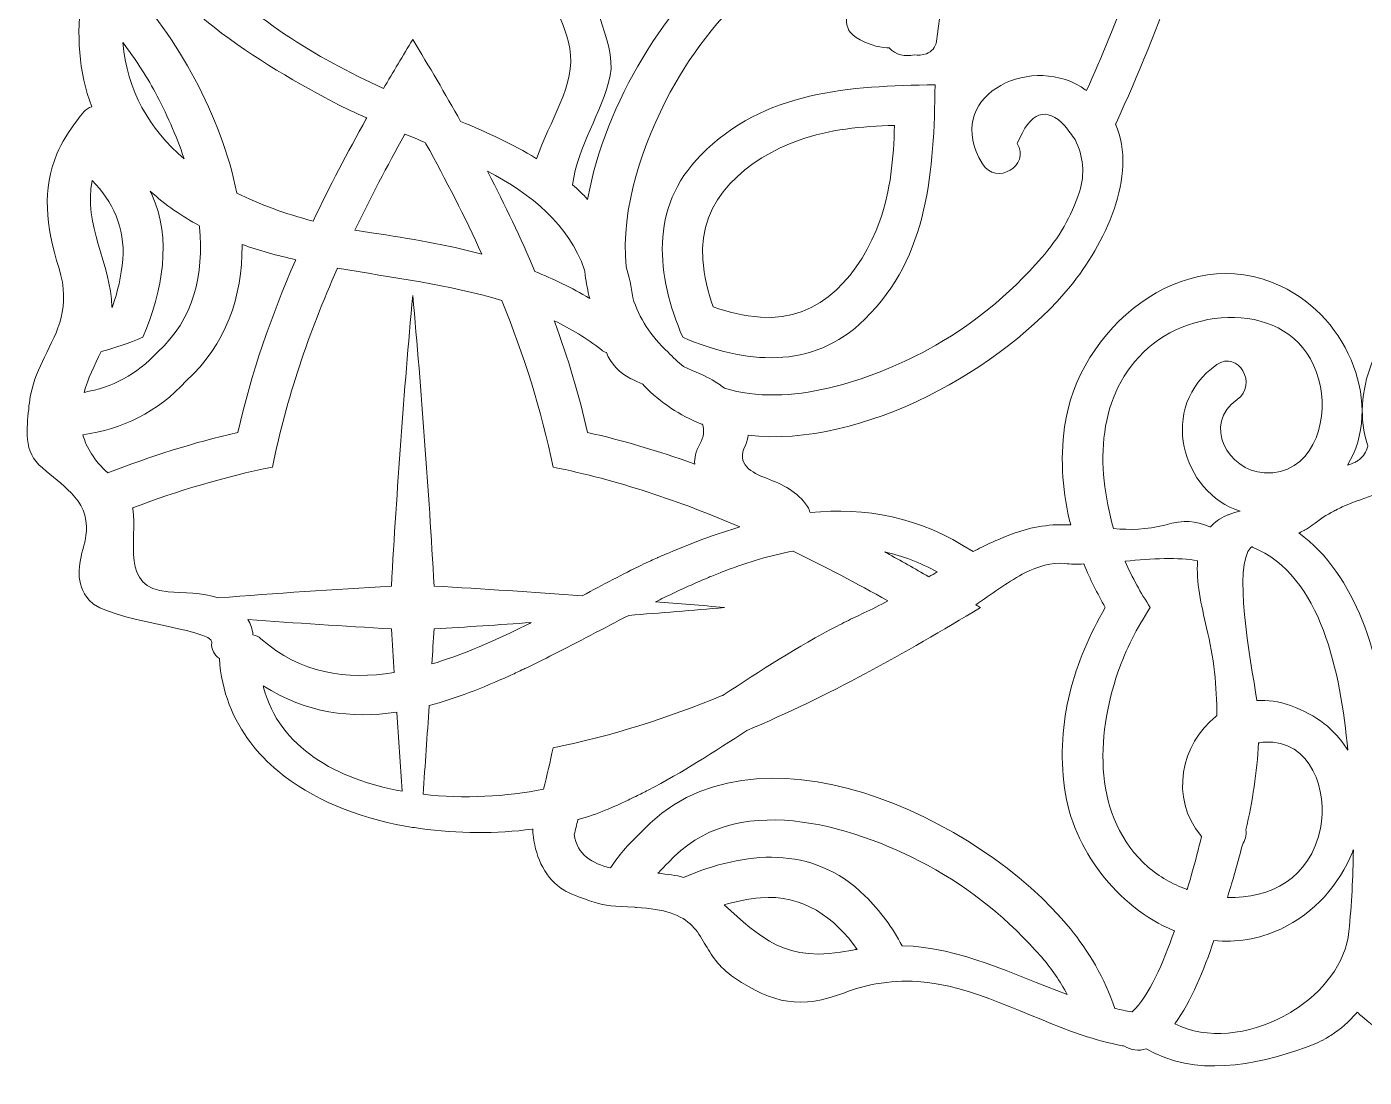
# Model space of a CAD drawing. Header units: inches. Extents: x -812 to 7891, y -3575 to 2748.
# Drawn here: x 2281.7 to 2565.5, y -1512 to -1289.3 of the extents above; entities that cross this region are included whole.
import ezdxf

# ---------------------------------------------------------------- set-up
doc = ezdxf.new("R2010")
doc.units = ezdxf.units.IN
doc.header["$MEASUREMENT"] = 0
doc.layers.add('Layer 1', color=7, linetype='Continuous')

# ---------------------------------------------------------------- blocks, each defined once
blk = doc.blocks.new('block 42')
at = {"layer": 'Layer 1', "lineweight": 0}
for points, knots in [([(2424.7, -1316.48), (2413.68, -1327.72), (2415.32, -1342.01), (2420.88, -1355.11), (2433.98, -1360.67), (2448.27, -1362.31), (2459.51, -1351.29), (2473.16, -1337.91), (2474.19, -1319.63), (2474.42, -1301.57), (2456.36, -1301.81), (2438.08, -1302.83), (2424.7, -1316.48)], [0, 0, 0, 0, 1, 1, 1, 2, 2, 2, 3, 3, 3, 4, 4, 4, 4]), ([(2437.38, -1350.86), (2433.89, -1350.58), (2430.55, -1349.79), (2427.32, -1348.67), (2426.2, -1345.44), (2425.41, -1342.1), (2425.13, -1338.61), (2424.08, -1325.77), (2434.69, -1317.16), (2445.58, -1313.28), (2451.98, -1311), (2458.87, -1310.36), (2465.8, -1310.19), (2465.64, -1317.12), (2464.99, -1324.01), (2462.71, -1330.41), (2458.83, -1341.3), (2450.22, -1351.91), (2437.38, -1350.86)], [0, 0, 0, 0, 1, 1, 1, 2, 2, 2, 3, 3, 3, 4, 4, 4, 5, 5, 5, 6, 6, 6, 6])]:
    blk.add_open_spline(points, degree=3, knots=knots, dxfattribs=at)
blk = doc.blocks.new('block 43')
at = {"layer": 'Layer 1', "lineweight": 0}
for points, knots in [([(2709.51, -1265.82), (2710.08, -1262.27), (2710.87, -1258.47), (2710.46, -1255.01), (2710.32, -1253.83), (2710.07, -1252.67), (2709.57, -1251.6), (2708.82, -1250), (2707.63, -1248.25), (2706.15, -1246.47), (2703.42, -1243.17), (2699.69, -1239.79), (2695.9, -1237.02), (2693.73, -1235.44), (2691.54, -1234.04), (2689.5, -1233), (2690.56, -1224.13), (2688.89, -1216.81), (2685.35, -1210.94), (2680.56, -1202.98), (2672.33, -1197.67), (2662.69, -1194.82), (2662.83, -1194.38), (2662.96, -1193.96), (2662.91, -1193.42), (2662.5, -1186.35), (2659.43, -1182.84), (2653.8, -1178.96), (2649.95, -1176.3), (2645.35, -1172.92), (2646.04, -1167.74), (2646.12, -1167.23), (2646.22, -1166.72), (2646.32, -1166.22), (2646.72, -1164.14), (2647.19, -1162.09), (2647.01, -1159.93), (2646.92, -1158.83), (2646.74, -1157.84), (2646.49, -1156.9), (2643.13, -1144.09), (2625.9, -1145.9), (2614.67, -1143.56), (2614.7, -1142.63), (2614.71, -1141.69), (2614.73, -1140.76), (2614.88, -1132.11), (2614.8, -1123.52), (2615.67, -1115.8), (2615.9, -1113.73), (2616.23, -1111.74), (2616.63, -1109.81), (2616.75, -1109.23), (2616.84, -1108.64), (2616.98, -1108.07), (2617.22, -1107.15), (2616.97, -1106.38), (2616.58, -1105.72), (2616.63, -1103.64), (2616.46, -1101.79), (2616.15, -1100.1), (2614.25, -1089.67), (2605.95, -1086.31), (2595.27, -1086.69), (2594.81, -1086.7), (2594.35, -1086.72), (2593.88, -1086.75), (2592.64, -1086.81), (2591.37, -1086.94), (2590.08, -1087.11), (2589.75, -1087.15), (2589.43, -1087.2), (2589.1, -1087.24), (2588.78, -1087.29), (2588.45, -1087.34), (2588.12, -1087.39), (2587.79, -1087.44), (2587.46, -1087.49), (2587.13, -1087.55), (2587.05, -1087.56), (2586.98, -1087.58), (2586.9, -1087.59), (2586.41, -1087.67), (2585.91, -1087.77), (2585.41, -1087.86), (2578.76, -1089.15), (2571.73, -1091.33), (2565.05, -1093.79), (2554.2, -1097.8), (2544.28, -1102.55), (2538.45, -1105.45), (2538.43, -1105.44), (2538.42, -1105.42), (2538.4, -1105.41), (2533.45, -1101.67), (2526.69, -1100.89), (2519.89, -1102.45), (2519.75, -1102.48), (2519.61, -1102.51), (2519.48, -1102.55), (2519.19, -1102.63), (2518.91, -1102.74), (2518.62, -1102.83), (2518.62, -1102.83), (2518.61, -1102.82), (2518.61, -1102.82), (2518.26, -1102.49), (2517.92, -1102.2), (2517.42, -1101.98), (2516.33, -1101.47), (2515.19, -1100.97), (2514.02, -1100.51), (2511.2, -1099.4), (2508.2, -1098.57), (2505.19, -1098.16), (2504.41, -1098.05), (2503.64, -1097.91), (2502.87, -1097.87), (2502.76, -1097.81), (2502.73, -1097.73), (2502.64, -1097.67), (2488.29, -1089.18), (2464.33, -1062.01), (2443.89, -1062.75), (2443.81, -1062.75), (2443.72, -1062.76), (2443.64, -1062.77), (2443.39, -1062.77), (2443.15, -1062.79), (2442.91, -1062.81), (2438.01, -1063.2), (2433.32, -1065.23), (2429.04, -1069.62), (2426.42, -1072.31), (2424.79, -1075.14), (2423.91, -1078), (2420.48, -1083.54), (2418.78, -1089.38), (2418.31, -1095.46), (2417.87, -1101.16), (2418.52, -1107.07), (2419.94, -1113.17), (2420.01, -1113.44), (2420.04, -1113.7), (2420.1, -1113.99), (2420.01, -1114), (2419.92, -1114.02), (2419.83, -1114.04), (2419.69, -1114.06), (2419.55, -1114.08), (2419.42, -1114.12), (2419.35, -1114.13), (2419.27, -1114.15), (2419.2, -1114.17), (2418.29, -1114.39), (2417.36, -1114.76), (2416.45, -1115.22), (2413.88, -1116.5), (2411.37, -1118.51), (2409.2, -1120.31), (2408.21, -1121.14), (2407.29, -1121.92), (2406.48, -1122.56), (2402.01, -1126.05), (2397.67, -1129.68), (2393.34, -1133.32), (2392.8, -1133.48), (2392.28, -1133.7), (2391.86, -1134.05), (2380.71, -1137.66), (2372.81, -1145.03), (2367.64, -1154.25), (2365.95, -1157.25), (2364.55, -1160.44), (2363.42, -1163.76), (2363.34, -1163.74), (2363.27, -1163.71), (2363.19, -1163.68), (2363.15, -1163.67), (2363.1, -1163.65), (2363.05, -1163.65), (2361.67, -1163.5), (2360.38, -1163.39), (2359.13, -1163.31), (2356.78, -1163.15), (2354.66, -1163.17), (2352.7, -1163.64), (2350.06, -1164.27), (2347.72, -1165.72), (2345.48, -1168.63), (2341.2, -1174.16), (2343.99, -1176.92), (2341.51, -1181.41), (2340.48, -1183.29), (2338.48, -1185.49), (2334.71, -1188.31), (2334.43, -1188.51), (2334.21, -1188.7), (2333.91, -1188.91), (2328.8, -1192.6), (2324.69, -1195.47), (2321.1, -1200.73), (2320.71, -1201.31), (2320.38, -1201.88), (2320.03, -1202.46), (2318.38, -1205.12), (2317.11, -1207.72), (2316.43, -1210.29), (2316.37, -1210.5), (2316.36, -1210.72), (2316.31, -1210.94), (2316.25, -1211.17), (2316.22, -1211.4), (2316.17, -1211.63), (2315.65, -1214.34), (2315.69, -1217.05), (2316.5, -1219.84), (2317.08, -1221.84), (2318, -1223.88), (2319.36, -1226), (2323.17, -1231.87), (2322.53, -1235.55), (2320.17, -1238.27), (2318.44, -1240.27), (2315.8, -1241.75), (2313.26, -1243.18), (2311.02, -1244.43), (2308.87, -1245.65), (2307.54, -1247.15), (2306.48, -1248.34), (2305.62, -1249.53), (2304.92, -1250.75), (2303.06, -1253.95), (2302.26, -1257.32), (2301.63, -1261.19), (2301.58, -1261.54), (2301.52, -1261.87), (2301.47, -1262.23), (2301.37, -1262.24), (2301.27, -1262.25), (2301.18, -1262.27), (2300.91, -1262.3), (2300.65, -1262.36), (2300.41, -1262.45), (2299.56, -1262.74), (2298.85, -1263.34), (2298.45, -1264.31), (2298.42, -1264.44), (2298.36, -1264.55), (2298.32, -1264.67), (2298.22, -1264.84), (2298.15, -1265.03), (2298.11, -1265.21), (2297.1, -1267.78), (2296.26, -1270.34), (2295.52, -1272.89), (2294.56, -1276.18), (2293.83, -1279.45), (2293.36, -1282.68), (2292.19, -1290.83), (2292.66, -1298.76), (2295.47, -1306.24), (2294.84, -1306.43), (2294.25, -1306.77), (2293.77, -1307.32), (2293.29, -1307.86), (2292.94, -1308.4), (2292.51, -1308.94), (2290.59, -1311.38), (2289.11, -1313.8), (2288.09, -1316.23), (2284.95, -1323.68), (2285.67, -1331.32), (2288.53, -1340.5), (2289.81, -1344.61), (2289.72, -1347.92), (2288.98, -1350.88), (2288.23, -1353.9), (2286.81, -1356.56), (2285.44, -1359.35), (2284.27, -1361.73), (2283.16, -1364.22), (2282.56, -1367.09), (2282.39, -1367.92), (2282.24, -1368.77), (2282.16, -1369.66), (2281.99, -1371.59), (2281.68, -1373.79), (2281.79, -1375.94), (2281.9, -1378.21), (2282.5, -1380.42), (2284.26, -1382.12), (2286.24, -1384.02), (2288.48, -1385.6), (2290.35, -1387.35), (2292.58, -1389.45), (2294.27, -1391.8), (2294.35, -1395.22), (2294.38, -1396.45), (2294.22, -1397.81), (2293.78, -1399.36), (2292.67, -1403.32), (2291.85, -1407.18), (2294.94, -1410.88), (2298.75, -1415.4), (2321.32, -1416.95), (2320.95, -1419.81), (2320.76, -1421.31), (2321.49, -1422.43), (2322.55, -1423.22), (2323.03, -1430.28), (2325.47, -1436.19), (2329.2, -1441.1), (2330.87, -1443.3), (2332.8, -1445.27), (2334.95, -1447.07), (2342.16, -1453.07), (2351.77, -1456.91), (2361.96, -1458.77), (2363.03, -1458.97), (2364.1, -1459.1), (2365.18, -1459.26), (2373.19, -1460.4), (2381.41, -1460.42), (2388.94, -1459.4), (2388.98, -1459.39), (2389.01, -1459.39), (2389.05, -1459.39), (2389.27, -1463.85), (2390.83, -1468.5), (2394.34, -1471.36), (2395.22, -1472.08), (2396.2, -1472.72), (2397.36, -1473.17), (2399.42, -1473.98), (2400.84, -1474.51), (2402.07, -1474.89), (2404.57, -1475.66), (2406.25, -1475.76), (2410.7, -1475.98), (2410.82, -1475.99), (2410.92, -1476), (2411.04, -1476.01), (2414.09, -1476.18), (2416.42, -1476.57), (2418.23, -1477.16), (2422.48, -1478.54), (2423.93, -1480.92), (2425.52, -1483.64), (2426.89, -1485.98), (2428.37, -1488.56), (2431.88, -1490.94), (2440, -1496.41), (2446.08, -1497.63), (2455.2, -1494.08), (2457.48, -1493.19), (2459.69, -1492.62), (2461.87, -1492.22), (2464.85, -1491.68), (2467.76, -1491.51), (2470.6, -1491.7), (2482.73, -1492.52), (2493.73, -1499.09), (2505.61, -1503.06), (2508.42, -1504), (2511.28, -1504.8), (2514.21, -1505.34), (2514.35, -1505.36), (2514.48, -1505.4), (2514.62, -1505.43), (2515.94, -1506.22), (2517.66, -1506.58), (2519.19, -1505.96), (2529.57, -1512.01), (2542.16, -1509.56), (2553.06, -1505.7), (2554.55, -1505.18), (2555.91, -1504.56), (2557.17, -1503.87), (2557.59, -1503.64), (2558, -1503.39), (2558.39, -1503.13), (2560.52, -1501.79), (2562.31, -1500.19), (2563.82, -1498.4), (2563.88, -1498.33), (2563.93, -1498.27), (2563.99, -1498.2), (2564.33, -1498.53), (2564.7, -1498.83), (2565.05, -1499.15), (2570.48, -1504.06), (2577.34, -1506.78), (2584.82, -1504), (2585.41, -1503.78), (2585.94, -1503.54), (2586.42, -1503.28), (2586.52, -1503.22), (2586.62, -1503.16), (2586.72, -1503.1), (2589.38, -1501.52), (2590.5, -1499.32), (2592.69, -1497.85), (2592.87, -1497.73), (2593.06, -1497.62), (2593.26, -1497.51), (2594.8, -1496.64), (2596.87, -1496.12), (2600.17, -1496.32), (2602.34, -1496.44), (2605.2, -1496.19), (2607.32, -1495.01), (2607.4, -1494.96), (2607.47, -1494.92), (2607.54, -1494.87), (2608.06, -1494.56), (2608.53, -1494.18), (2608.93, -1493.74), (2611.86, -1490.48), (2613.03, -1488.5), (2613.22, -1484.11), (2613.39, -1480.2), (2614.23, -1478.27), (2615.64, -1477.33), (2617.65, -1475.99), (2620.84, -1476.64), (2624.99, -1476.39), (2626.68, -1476.29), (2628.04, -1475.83), (2629.25, -1475.12), (2629.35, -1475.07), (2629.44, -1475.01), (2629.53, -1474.94), (2630.63, -1474.26), (2631.63, -1473.36), (2632.68, -1472.35), (2634.67, -1470.46), (2638.15, -1456.45), (2639.83, -1454.93), (2639.98, -1454.79), (2640.11, -1454.75), (2640.22, -1454.82), (2641.86, -1455.79), (2643.76, -1455.58), (2645.19, -1454.81), (2645.78, -1454.48), (2646.29, -1454.06), (2646.67, -1453.59), (2646.71, -1453.55), (2646.75, -1453.5), (2646.78, -1453.46), (2647.72, -1453.51), (2648.67, -1453.36), (2649.48, -1452.92), (2649.78, -1452.76), (2650.06, -1452.56), (2650.31, -1452.31), (2659.59, -1443.21), (2664.65, -1433.69), (2666.22, -1424.12), (2666.75, -1420.86), (2666.88, -1417.59), (2666.62, -1414.33), (2666.53, -1413.12), (2666.38, -1411.92), (2666.19, -1410.72), (2666.15, -1410.47), (2666.11, -1410.24), (2666.08, -1410), (2666.07, -1409.95), (2666.06, -1409.89), (2666.05, -1409.84), (2666.6, -1409.95), (2667.16, -1409.96), (2667.71, -1409.87), (2668.2, -1409.8), (2668.68, -1409.65), (2669.14, -1409.39), (2669.31, -1409.3), (2669.47, -1409.21), (2669.64, -1409.13), (2675.11, -1406.24), (2680.6, -1407.03), (2685.43, -1404.5), (2685.59, -1404.42), (2685.74, -1404.33), (2685.89, -1404.24), (2687.4, -1403.38), (2688.85, -1402.15), (2690.21, -1400.34), (2690.72, -1399.66), (2691.2, -1398.74), (2691.6, -1397.73), (2692.52, -1395.43), (2693.05, -1392.6), (2692.57, -1390.67), (2692.32, -1389.63), (2692.23, -1388.71), (2692.2, -1387.83), (2692.05, -1382.98), (2694.95, -1380.19), (2697.21, -1376.07), (2697.3, -1375.92), (2697.33, -1375.77), (2697.41, -1375.61), (2699.06, -1372.3), (2699.01, -1369.29), (2697.97, -1366.5), (2697.01, -1363.95), (2695.26, -1361.57), (2693.24, -1359.32), (2692.69, -1358.71), (2692.13, -1358.11), (2691.57, -1357.52), (2688.48, -1354.36), (2689.62, -1352.55), (2691.75, -1351.31), (2691.95, -1351.19), (2692.17, -1351.09), (2692.38, -1350.98), (2692.46, -1350.94), (2692.54, -1350.9), (2692.62, -1350.86), (2694.23, -1350.1), (2696.11, -1349.58), (2697.2, -1349.03), (2697.22, -1349.02), (2697.25, -1349.01), (2697.27, -1348.99), (2697.49, -1348.88), (2697.67, -1348.77), (2697.81, -1348.65), (2701.57, -1345.36), (2702.79, -1341.57), (2703.1, -1336.83), (2703.44, -1336.43), (2703.73, -1335.99), (2703.88, -1335.48), (2704.14, -1334.68), (2704.39, -1333.86), (2704.65, -1333.02), (2705.91, -1328.89), (2707.15, -1324.3), (2708.06, -1319.62), (2709.57, -1311.82), (2710.14, -1303.78), (2708.25, -1297.13), (2707.44, -1294.26), (2706.19, -1291.63), (2704.34, -1289.42), (2704.37, -1289.4), (2704.4, -1289.39), (2704.43, -1289.37), (2704.81, -1289.21), (2705.14, -1288.93), (2705.44, -1288.62), (2707.24, -1286.65), (2708.21, -1284.92), (2708.76, -1283.25), (2710.07, -1279.3), (2708.83, -1275.67), (2709.03, -1270.01), (2709.07, -1268.69), (2709.27, -1267.28), (2709.51, -1265.82)], [0, 0, 0, 0, 1, 1, 1, 2, 2, 2, 3, 3, 3, 4, 4, 4, 5, 5, 5, 6, 6, 6, 7, 7, 7, 8, 8, 8, 9, 9, 9, 10, 10, 10, 11, 11, 11, 12, 12, 12, 13, 13, 13, 14, 14, 14, 15, 15, 15, 16, 16, 16, 17, 17, 17, 18, 18, 18, 19, 19, 19, 20, 20, 20, 21, 21, 21, 22, 22, 22, 23, 23, 23, 24, 24, 24, 25, 25, 25, 26, 26, 26, 27, 27, 27, 28, 28, 28, 29, 29, 29, 30, 30, 30, 31, 31, 31, 32, 32, 32, 33, 33, 33, 34, 34, 34, 35, 35, 35, 36, 36, 36, 37, 37, 37, 38, 38, 38, 39, 39, 39, 40, 40, 40, 41, 41, 41, 42, 42, 42, 43, 43, 43, 44, 44, 44, 45, 45, 45, 46, 46, 46, 47, 47, 47, 48, 48, 48, 49, 49, 49, 50, 50, 50, 51, 51, 51, 52, 52, 52, 53, 53, 53, 54, 54, 54, 55, 55, 55, 56, 56, 56, 57, 57, 57, 58, 58, 58, 59, 59, 59, 60, 60, 60, 61, 61, 61, 62, 62, 62, 63, 63, 63, 64, 64, 64, 65, 65, 65, 66, 66, 66, 67, 67, 67, 68, 68, 68, 69, 69, 69, 70, 70, 70, 71, 71, 71, 72, 72, 72, 73, 73, 73, 74, 74, 74, 75, 75, 75, 76, 76, 76, 77, 77, 77, 78, 78, 78, 79, 79, 79, 80, 80, 80, 81, 81, 81, 82, 82, 82, 83, 83, 83, 84, 84, 84, 85, 85, 85, 86, 86, 86, 87, 87, 87, 88, 88, 88, 89, 89, 89, 90, 90, 90, 91, 91, 91, 92, 92, 92, 93, 93, 93, 94, 94, 94, 95, 95, 95, 96, 96, 96, 97, 97, 97, 98, 98, 98, 99, 99, 99, 100, 100, 100, 101, 101, 101, 102, 102, 102, 103, 103, 103, 104, 104, 104, 105, 105, 105, 106, 106, 106, 107, 107, 107, 108, 108, 108, 109, 109, 109, 110, 110, 110, 111, 111, 111, 112, 112, 112, 113, 113, 113, 114, 114, 114, 115, 115, 115, 116, 116, 116, 117, 117, 117, 118, 118, 118, 119, 119, 119, 120, 120, 120, 121, 121, 121, 122, 122, 122, 123, 123, 123, 124, 124, 124, 125, 125, 125, 126, 126, 126, 127, 127, 127, 128, 128, 128, 129, 129, 129, 130, 130, 130, 131, 131, 131, 132, 132, 132, 133, 133, 133, 134, 134, 134, 135, 135, 135, 136, 136, 136, 137, 137, 137, 138, 138, 138, 139, 139, 139, 140, 140, 140, 141, 141, 141, 142, 142, 142, 143, 143, 143, 144, 144, 144, 145, 145, 145, 146, 146, 146, 147, 147, 147, 148, 148, 148, 149, 149, 149, 150, 150, 150, 151, 151, 151, 152, 152, 152, 153, 153, 153, 154, 154, 154, 155, 155, 155, 156, 156, 156, 157, 157, 157, 158, 158, 158, 159, 159, 159, 160, 160, 160, 161, 161, 161, 162, 162, 162, 163, 163, 163, 164, 164, 164, 165, 165, 165, 166, 166, 166, 167, 167, 167, 168, 168, 168, 169, 169, 169, 170, 170, 170, 171, 171, 171, 172, 172, 172, 173, 173, 173, 174, 174, 174, 175, 175, 175, 176, 176, 176, 177, 177, 177, 178, 178, 178, 179, 179, 179, 180, 180, 180, 181, 181, 181, 182, 182, 182, 183, 183, 183, 184, 184, 184, 185, 185, 185, 186, 186, 186, 187, 187, 187, 188, 188, 188, 188]), ([(2581.11, -1323.1), (2580.67, -1323.21), (2580.24, -1323.37), (2579.83, -1323.58), (2579.74, -1323.61), (2579.65, -1323.66), (2579.56, -1323.71), (2577.39, -1324.87), (2575.54, -1327.11), (2574.17, -1328.82), (2571.46, -1332.21), (2573.34, -1335.36), (2576.18, -1337.76), (2578.04, -1339.33), (2578.05, -1342.18), (2580.22, -1343.67), (2580.42, -1343.8), (2579.8, -1344.82), (2578.89, -1346.14), (2578.8, -1346.2), (2578.71, -1346.26), (2578.62, -1346.32), (2567.92, -1353.44), (2562.63, -1367.07), (2566.19, -1377.92), (2566.22, -1378), (2566.24, -1378.08), (2566.27, -1378.16), (2566.17, -1378.47), (2566.09, -1378.77), (2565.97, -1379.07), (2565.75, -1379.64), (2565.42, -1380.09), (2565.05, -1380.48), (2564.82, -1380.73), (2564.56, -1380.95), (2564.28, -1381.14), (2564.18, -1381.22), (2564.07, -1381.3), (2563.96, -1381.36), (2563.86, -1381.43), (2563.75, -1381.49), (2563.64, -1381.55), (2563.12, -1381.83), (2562.54, -1382.05), (2561.94, -1382.23), (2569.52, -1369.88), (2562.54, -1351.17), (2547.77, -1344.23), (2526.95, -1334.43), (2504.64, -1353.63), (2501.9, -1374.07), (2500.92, -1381.4), (2501.52, -1388.32), (2503.21, -1394.89), (2501.2, -1394.8), (2499.16, -1394.83), (2497.05, -1395.16), (2493.98, -1395.63), (2490.85, -1396.66), (2487.72, -1398.03), (2486.59, -1398.51), (2485.45, -1399.04), (2484.32, -1399.62), (2483.71, -1399.92), (2483.1, -1400.24), (2482.49, -1400.56), (2482.49, -1400.56), (2482.48, -1400.56), (2482.48, -1400.55), (2471.12, -1393.13), (2459.61, -1391.1), (2447.89, -1392.27), (2447.77, -1391.84), (2447.64, -1391.43), (2447.34, -1390.99), (2445.24, -1387.84), (2442.13, -1386.33), (2438.68, -1385.01), (2435.46, -1383.78), (2432.12, -1382.09), (2434.19, -1377.98), (2434.55, -1377.27), (2434.69, -1376.58), (2434.75, -1375.89), (2459.18, -1378.68), (2489.14, -1361.5), (2503.13, -1344.29), (2510.2, -1335.6), (2517.64, -1320.8), (2512.68, -1309.94), (2512.72, -1309.86), (2512.78, -1309.79), (2512.82, -1309.7), (2522.33, -1289.15), (2529.72, -1267.83), (2534.92, -1245.91), (2538.21, -1242.67), (2541.57, -1239.51), (2545.28, -1236.69), (2545.34, -1236.64), (2545.39, -1236.59), (2545.45, -1236.55), (2551.79, -1241), (2558.07, -1245.31), (2565.05, -1248.48), (2567.28, -1249.49), (2569.57, -1250.39), (2571.97, -1251.14), (2573.06, -1251.49), (2574.63, -1251.57), (2575.89, -1251.13), (2577.04, -1250.74), (2577.95, -1249.94), (2578.04, -1248.54), (2578.31, -1244.65), (2578.21, -1240.91), (2577.87, -1237.28), (2577.87, -1237.24), (2577.86, -1237.19), (2577.86, -1237.15), (2579.51, -1237.41), (2581.16, -1237.74), (2582.71, -1238.38), (2582.58, -1239.71), (2582.52, -1241.05), (2582.61, -1242.38), (2582.68, -1243.38), (2583.14, -1244.1), (2583.82, -1244.66), (2587.89, -1255.03), (2589.01, -1265.86), (2594.38, -1275.59), (2594.01, -1280.88), (2594.53, -1285.71), (2594.52, -1291.26), (2594.52, -1291.67), (2589.86, -1298.93), (2589.45, -1299.94), (2587.49, -1304.62), (2590.83, -1308.38), (2594.55, -1310.63), (2593.03, -1312.94), (2592.8, -1316.12), (2592.28, -1319.6), (2592.16, -1320.43), (2591.45, -1321.03), (2590.44, -1321.46), (2590.38, -1321.49), (2590.32, -1321.52), (2590.25, -1321.55), (2587.51, -1322.64), (2582.81, -1322.68), (2581.11, -1323.1)], [0, 0, 0, 0, 1, 1, 1, 2, 2, 2, 3, 3, 3, 4, 4, 4, 5, 5, 5, 6, 6, 6, 7, 7, 7, 8, 8, 8, 9, 9, 9, 10, 10, 10, 11, 11, 11, 12, 12, 12, 13, 13, 13, 14, 14, 14, 15, 15, 15, 16, 16, 16, 17, 17, 17, 18, 18, 18, 19, 19, 19, 20, 20, 20, 21, 21, 21, 22, 22, 22, 23, 23, 23, 24, 24, 24, 25, 25, 25, 26, 26, 26, 27, 27, 27, 28, 28, 28, 29, 29, 29, 30, 30, 30, 31, 31, 31, 32, 32, 32, 33, 33, 33, 34, 34, 34, 35, 35, 35, 36, 36, 36, 37, 37, 37, 38, 38, 38, 39, 39, 39, 40, 40, 40, 41, 41, 41, 42, 42, 42, 43, 43, 43, 44, 44, 44, 45, 45, 45, 46, 46, 46, 47, 47, 47, 48, 48, 48, 49, 49, 49, 50, 50, 50, 51, 51, 51, 51]), ([(2484.47, -1318.32), (2487.35, -1323.04), (2494.77, -1318.73), (2491.88, -1313.99), (2494.64, -1307.27), (2498.01, -1306.03), (2501.99, -1310.28), (2502.71, -1311.25), (2503.44, -1312.21), (2504.16, -1313.18), (2505.84, -1316.7), (2506.29, -1320.48), (2505.07, -1324.26), (2503.4, -1329.44), (2500.65, -1334.12), (2497.06, -1338.22), (2490.17, -1346.11), (2482.09, -1352.8), (2472.83, -1357.76), (2460.47, -1364.37), (2443.36, -1370.12), (2429.74, -1365.9), (2428.92, -1365.27), (2428.05, -1364.68), (2427.1, -1364.13), (2425.94, -1363.45), (2423.53, -1362.45), (2421.02, -1361.28), (2419.88, -1360.37), (2418.78, -1359.38), (2417.76, -1358.23), (2414.05, -1354.93), (2411.66, -1350.99), (2410.26, -1346.7), (2409.97, -1344.37), (2409.49, -1342.2), (2408.89, -1340.15), (2407.58, -1327.78), (2412.57, -1313.73), (2418.23, -1303.16), (2423.19, -1293.9), (2429.88, -1285.82), (2437.77, -1278.93), (2441.87, -1275.34), (2446.55, -1272.59), (2451.73, -1270.92), (2451.79, -1270.9), (2451.85, -1270.89), (2451.92, -1270.88), (2452, -1270.86), (2452.09, -1270.84), (2452.18, -1270.82), (2454.8, -1274.59), (2457.07, -1279.04), (2459.28, -1283.51), (2459.18, -1283.52), (2459.09, -1283.54), (2458.99, -1283.57), (2455.79, -1284.33), (2454.01, -1289.29), (2457.67, -1291.52), (2460.01, -1292.95), (2462.21, -1293.61), (2464.22, -1293.72), (2464.38, -1293.73), (2464.53, -1293.74), (2464.68, -1293.74), (2465.95, -1295.23), (2468.17, -1295.69), (2469.98, -1295.2), (2470.85, -1295.34), (2471.76, -1295.29), (2472.54, -1295), (2472.56, -1295), (2472.57, -1294.99), (2472.59, -1294.98), (2473.69, -1294.57), (2474.54, -1293.69), (2474.73, -1292.3), (2475.92, -1283.91), (2477.11, -1275.53), (2478.43, -1267.18), (2489.45, -1262.43), (2500.68, -1258.26), (2512.13, -1254.77), (2512.21, -1254.74), (2512.29, -1254.71), (2512.37, -1254.69), (2512.28, -1255.65), (2512.2, -1256.6), (2512.11, -1257.55), (2511.81, -1260.97), (2515.43, -1262.66), (2518.24, -1261.71), (2518.83, -1261.51), (2519.38, -1261.2), (2519.85, -1260.77), (2520.92, -1259.8), (2521.92, -1258.78), (2522.95, -1257.78), (2518.59, -1273.14), (2513.18, -1288.19), (2506.57, -1302.8), (2506.2, -1302.54), (2505.83, -1302.28), (2505.43, -1302.03), (2494.02, -1294.99), (2475.85, -1304.22), (2484.47, -1318.32)], [0, 0, 0, 0, 1, 1, 1, 2, 2, 2, 3, 3, 3, 4, 4, 4, 5, 5, 5, 6, 6, 6, 7, 7, 7, 8, 8, 8, 9, 9, 9, 10, 10, 10, 11, 11, 11, 12, 12, 12, 13, 13, 13, 14, 14, 14, 15, 15, 15, 16, 16, 16, 17, 17, 17, 18, 18, 18, 19, 19, 19, 20, 20, 20, 21, 21, 21, 22, 22, 22, 23, 23, 23, 24, 24, 24, 25, 25, 25, 26, 26, 26, 27, 27, 27, 28, 28, 28, 29, 29, 29, 30, 30, 30, 31, 31, 31, 32, 32, 32, 33, 33, 33, 34, 34, 34, 35, 35, 35, 36, 36, 36, 36]), ([(2446.2, -1264.28), (2446.12, -1264.31), (2446.04, -1264.34), (2445.96, -1264.38), (2440.59, -1266.55), (2435.54, -1269.74), (2431.7, -1272.86), (2417.99, -1284.01), (2404.29, -1305.31), (2400.7, -1325.87), (2399.69, -1324.79), (2398.63, -1323.75), (2397.5, -1322.76), (2398.6, -1314.46), (2403.72, -1307.73), (2405.47, -1299.59), (2407.08, -1292.2), (2398.88, -1281.89), (2403.06, -1276.11), (2403.67, -1275.27), (2403.76, -1274.5), (2403.54, -1273.77), (2410.79, -1272.43), (2417.78, -1268.71), (2423.27, -1263.5), (2423.32, -1263.46), (2423.36, -1263.41), (2423.41, -1263.37), (2424.53, -1263.6), (2425.72, -1263.58), (2426.64, -1263.33), (2426.84, -1263.28), (2427.02, -1263.21), (2427.18, -1263.14), (2427.83, -1262.85), (2428.47, -1262.59), (2429.1, -1262.36), (2429.43, -1262.23), (2429.75, -1262.12), (2430.07, -1262.02), (2436.83, -1259.8), (2441.98, -1261.06), (2446.2, -1264.28)], [0, 0, 0, 0, 1, 1, 1, 2, 2, 2, 3, 3, 3, 4, 4, 4, 5, 5, 5, 6, 6, 6, 7, 7, 7, 8, 8, 8, 9, 9, 9, 10, 10, 10, 11, 11, 11, 12, 12, 12, 13, 13, 13, 14, 14, 14, 14]), ([(2393.78, -1274.49), (2393.87, -1274.5), (2393.95, -1274.5), (2394.04, -1274.5), (2390.72, -1281.05), (2395.55, -1286.81), (2396.9, -1293.84), (2398.34, -1301.46), (2392.46, -1309.44), (2389.87, -1317.23), (2389.8, -1317.19), (2389.73, -1317.15), (2389.66, -1317.11), (2384.9, -1314.22), (2379.52, -1311.73), (2373.74, -1309.32), (2370.46, -1303.46), (2367.07, -1297.67), (2363.59, -1291.94), (2361.49, -1295.39), (2359.42, -1298.87), (2357.39, -1302.36), (2342.96, -1295.71), (2328.68, -1287.21), (2318.86, -1275.27), (2317.81, -1273.98), (2316.74, -1272.63), (2315.64, -1271.3), (2318.74, -1272.66), (2321.97, -1273.65), (2325.25, -1274.09), (2339.44, -1275.99), (2352.08, -1272.08), (2363.59, -1265.45), (2372.84, -1270.78), (2382.84, -1274.29), (2393.78, -1274.49)], [0, 0, 0, 0, 1, 1, 1, 2, 2, 2, 3, 3, 3, 4, 4, 4, 5, 5, 5, 6, 6, 6, 7, 7, 7, 8, 8, 8, 9, 9, 9, 10, 10, 10, 11, 11, 11, 12, 12, 12, 12]), ([(2305.34, -1270.9), (2308.88, -1273.73), (2316.44, -1285.18), (2318.41, -1286.85), (2326.29, -1293.71), (2335.93, -1299.36), (2345.07, -1304.36), (2347.84, -1305.87), (2350.8, -1307.27), (2353.84, -1308.6), (2353.81, -1308.66), (2353.77, -1308.72), (2353.74, -1308.78), (2349.75, -1315.9), (2345.94, -1323.12), (2342.46, -1330.46), (2336.58, -1328.93), (2331.12, -1326.96), (2326.23, -1324.51), (2323.02, -1308.12), (2313.54, -1291.42), (2302.88, -1279.88), (2303.42, -1277.09), (2304.2, -1274.19), (2305.25, -1271.16), (2305.28, -1271.07), (2305.31, -1270.99), (2305.34, -1270.9)], [0, 0, 0, 0, 1, 1, 1, 2, 2, 2, 3, 3, 3, 4, 4, 4, 5, 5, 5, 6, 6, 6, 7, 7, 7, 8, 8, 8, 9, 9, 9, 9]), ([(2302.07, -1292.59), (2304.6, -1295.94), (2306.95, -1299.43), (2308.95, -1303.16), (2311.22, -1307.41), (2313.38, -1312.22), (2315.08, -1317.26), (2307.67, -1310.92), (2302.94, -1302.74), (2302.07, -1292.59)], [0, 0, 0, 0, 1, 1, 1, 2, 2, 2, 3, 3, 3, 3]), ([(2361.94, -1312.02), (2363.37, -1312.61), (2364.8, -1313.2), (2366.23, -1313.79), (2366.28, -1313.89), (2366.34, -1313.98), (2366.39, -1314.08), (2370.63, -1321.75), (2374.64, -1329.53), (2378.25, -1337.46), (2370.81, -1335.48), (2363.05, -1334.16), (2354.86, -1332.95), (2353.67, -1332.78), (2352.49, -1332.59), (2351.32, -1332.38), (2354.59, -1325.55), (2358.12, -1318.83), (2361.84, -1312.2), (2361.87, -1312.14), (2361.91, -1312.08), (2361.94, -1312.02)], [0, 0, 0, 0, 1, 1, 1, 2, 2, 2, 3, 3, 3, 4, 4, 4, 5, 5, 5, 6, 6, 6, 7, 7, 7, 7]), ([(2295.59, -1321.87), (2299.88, -1326.22), (2302.61, -1331.81), (2302.05, -1338.61), (2301.76, -1342.1), (2300.98, -1345.44), (2299.86, -1348.67), (2299.82, -1348.68), (2299.79, -1348.69), (2299.75, -1348.7), (2299.58, -1339.57), (2293.56, -1331.19), (2295.59, -1321.87)], [0, 0, 0, 0, 1, 1, 1, 2, 2, 2, 3, 3, 3, 4, 4, 4, 4]), ([(2379.43, -1319.85), (2388.82, -1324.8), (2396.63, -1331.1), (2400.06, -1340.86), (2400.1, -1341.22), (2400.14, -1341.58), (2400.19, -1341.94), (2400.41, -1343.61), (2400.72, -1345.26), (2401.14, -1346.86), (2397.35, -1344.59), (2393.47, -1342.73), (2389.52, -1341.16), (2386.51, -1334.05), (2383.17, -1327.05), (2379.59, -1320.16), (2379.54, -1320.06), (2379.48, -1319.95), (2379.43, -1319.85)], [0, 0, 0, 0, 1, 1, 1, 2, 2, 2, 3, 3, 3, 4, 4, 4, 5, 5, 5, 6, 6, 6, 6]), ([(2309.42, -1358.23), (2305.1, -1363.09), (2299.72, -1365.72), (2293.86, -1366.78), (2294.65, -1363.96), (2295.98, -1361.07), (2297.5, -1358.11), (2300.46, -1357.36), (2303.41, -1356.34), (2306.3, -1355.11), (2310.56, -1345.08), (2312.49, -1334.35), (2308.22, -1324.82), (2308.11, -1324.59), (2308, -1324.35), (2307.89, -1324.12), (2311.11, -1327.06), (2314.6, -1329.45), (2318.29, -1331.43), (2318.3, -1331.53), (2318.31, -1331.62), (2318.32, -1331.72), (2319.27, -1341.68), (2317.19, -1351.32), (2309.42, -1358.23)], [0, 0, 0, 0, 1, 1, 1, 2, 2, 2, 3, 3, 3, 4, 4, 4, 5, 5, 5, 6, 6, 6, 7, 7, 7, 8, 8, 8, 8]), ([(2293.58, -1375.76), (2301.87, -1374.59), (2309.47, -1371.05), (2315.52, -1364.33), (2324.02, -1356.67), (2327.42, -1346.52), (2327.38, -1335.64), (2327.38, -1335.64), (2327.38, -1335.42), (2327.38, -1335.42), (2331.06, -1336.73), (2334.87, -1337.77), (2338.76, -1338.66), (2338.74, -1338.71), (2338.71, -1338.77), (2338.69, -1338.82), (2333.56, -1350.63), (2329.3, -1362.75), (2326.48, -1375.3), (2317.05, -1377.41), (2307.88, -1380.38), (2298.87, -1383.87), (2295.98, -1381.19), (2294.33, -1378.5), (2293.58, -1375.76)], [0, 0, 0, 0, 1, 1, 1, 2, 2, 2, 3, 3, 3, 4, 4, 4, 5, 5, 5, 6, 6, 6, 7, 7, 7, 8, 8, 8, 8]), ([(2311.66, -1409.08), (2301.41, -1408.26), (2305.2, -1398.22), (2304.21, -1391.46), (2304.2, -1391.4), (2304.16, -1391.33), (2304.15, -1391.27), (2313.79, -1387.65), (2323.65, -1384.68), (2333.82, -1382.63), (2336.75, -1368.05), (2341.58, -1354.1), (2347.55, -1340.58), (2347.58, -1340.53), (2347.6, -1340.48), (2347.62, -1340.43), (2359.28, -1342.5), (2371.32, -1343.91), (2382.48, -1347.29), (2382.51, -1347.36), (2382.54, -1347.43), (2382.57, -1347.5), (2387.17, -1358.86), (2390.92, -1370.53), (2393.36, -1382.63), (2407.07, -1385.39), (2420.24, -1389.83), (2433.02, -1395.31), (2428.37, -1396.67), (2423.67, -1398.41), (2418.92, -1400.39), (2418.51, -1400.56), (2418.09, -1400.74), (2417.67, -1400.92), (2417.11, -1401.16), (2416.54, -1401.39), (2415.97, -1401.64), (2415.88, -1401.68), (2415.8, -1401.71), (2415.71, -1401.76), (2415.65, -1401.79), (2415.58, -1401.81), (2415.52, -1401.84), (2415.05, -1402.05), (2414.56, -1402.27), (2414.08, -1402.49), (2413.44, -1402.78), (2412.79, -1403.09), (2412.13, -1403.41), (2408.2, -1405.31), (2403.98, -1407.57), (2399.57, -1409.92), (2399.57, -1409.92), (2399.54, -1409.92), (2399.54, -1409.92), (2389.08, -1409.15), (2378.6, -1408.47), (2368.12, -1407.87), (2366.95, -1387.3), (2365.46, -1366.75), (2363.59, -1346.23), (2361.72, -1366.75), (2360.23, -1387.3), (2359.05, -1407.87), (2346.8, -1408.57), (2334.56, -1409.42), (2322.32, -1410.36), (2319.05, -1409.24), (2314.79, -1409.33), (2311.66, -1409.08)], [0, 0, 0, 0, 1, 1, 1, 2, 2, 2, 3, 3, 3, 4, 4, 4, 5, 5, 5, 6, 6, 6, 7, 7, 7, 8, 8, 8, 9, 9, 9, 10, 10, 10, 11, 11, 11, 12, 12, 12, 13, 13, 13, 14, 14, 14, 15, 15, 15, 16, 16, 16, 17, 17, 17, 18, 18, 18, 19, 19, 19, 20, 20, 20, 21, 21, 21, 22, 22, 22, 23, 23, 23, 23]), ([(2544.29, -1383.84), (2536.59, -1383.41), (2531.09, -1373.49), (2538.53, -1368.31), (2543.03, -1365.18), (2538.75, -1357.73), (2534.19, -1360.91), (2521.48, -1369.76), (2526.87, -1388.19), (2539.16, -1391.98), (2538.32, -1392.16), (2537.55, -1392.39), (2536.85, -1392.67), (2536.65, -1392.73), (2536.46, -1392.81), (2536.28, -1392.89), (2534.86, -1393.52), (2533.73, -1394.33), (2532.85, -1395.31), (2532.82, -1395.3), (2532.79, -1395.29), (2532.76, -1395.28), (2529.48, -1394.06), (2527.52, -1393.73), (2523.17, -1394.91), (2519.3, -1395.95), (2515.76, -1395.95), (2512.3, -1395.68), (2508.52, -1382.55), (2508.6, -1367.08), (2519.66, -1357.36), (2530.78, -1347.61), (2552.6, -1347.76), (2556.21, -1365.52), (2557.82, -1373.43), (2554.3, -1384.4), (2544.29, -1383.84)], [0, 0, 0, 0, 1, 1, 1, 2, 2, 2, 3, 3, 3, 4, 4, 4, 5, 5, 5, 6, 6, 6, 7, 7, 7, 8, 8, 8, 9, 9, 9, 10, 10, 10, 11, 11, 11, 12, 12, 12, 12]), ([(2393.63, -1351.61), (2397.11, -1353.3), (2400.46, -1355.31), (2403.61, -1357.76), (2403.92, -1358.03), (2404.31, -1358.19), (2404.71, -1358.36), (2405.62, -1360.77), (2407.37, -1362.6), (2409.89, -1363.89), (2410.54, -1364.21), (2411.36, -1364.57), (2412.27, -1364.95), (2412.39, -1365.08), (2412.51, -1365.2), (2412.63, -1365.32), (2416.22, -1369.02), (2420.31, -1371.68), (2424.73, -1373.43), (2424.84, -1373.47), (2424.95, -1373.52), (2425.06, -1373.56), (2425.47, -1374.82), (2425.39, -1376.21), (2424.52, -1377.76), (2423.63, -1379.37), (2423.34, -1380.75), (2423.42, -1381.99), (2423.32, -1381.95), (2423.22, -1381.92), (2423.12, -1381.88), (2415.79, -1379.25), (2408.32, -1377.01), (2400.69, -1375.3), (2398.91, -1367.32), (2396.51, -1359.53), (2393.72, -1351.87), (2393.69, -1351.78), (2393.66, -1351.7), (2393.63, -1351.61)], [0, 0, 0, 0, 1, 1, 1, 2, 2, 2, 3, 3, 3, 4, 4, 4, 5, 5, 5, 6, 6, 6, 7, 7, 7, 8, 8, 8, 9, 9, 9, 10, 10, 10, 11, 11, 11, 12, 12, 12, 13, 13, 13, 13]), ([(2606.13, -1470.44), (2606.04, -1470.49), (2605.95, -1470.54), (2605.85, -1470.59), (2594.18, -1476.87), (2577.05, -1474.84), (2573.89, -1459.28), (2572.28, -1451.37), (2575.81, -1440.4), (2585.81, -1440.96), (2593.52, -1441.39), (2599.02, -1451.31), (2591.58, -1456.49), (2587.07, -1459.63), (2591.36, -1467.07), (2595.91, -1463.9), (2611.92, -1452.75), (2599.28, -1426.34), (2580.22, -1433.21), (2576.18, -1434.67), (2573.06, -1436.8), (2570.69, -1439.32), (2569.74, -1430.93), (2568.02, -1422.54), (2565.05, -1415.11), (2562.03, -1407.57), (2557.75, -1401.03), (2551.62, -1396.6), (2551.61, -1396.59), (2551.61, -1396.58), (2551.6, -1396.58), (2551.96, -1396.44), (2552.32, -1396.29), (2552.67, -1396.11), (2552.72, -1396.08), (2552.77, -1396.05), (2552.82, -1396.03), (2553.37, -1395.74), (2553.92, -1395.38), (2554.47, -1394.94), (2556.04, -1393.7), (2557.53, -1392.75), (2559.04, -1391.95), (2559.18, -1391.88), (2559.32, -1391.8), (2559.46, -1391.73), (2559.91, -1391.51), (2560.37, -1391.3), (2560.82, -1391.09), (2562.18, -1390.47), (2563.57, -1389.94), (2565.05, -1389.41), (2566.06, -1389.04), (2567.1, -1388.67), (2568.21, -1388.27), (2568.69, -1388.1), (2569.14, -1387.9), (2569.55, -1387.67), (2569.59, -1387.65), (2569.62, -1387.63), (2569.65, -1387.61), (2570.36, -1387.22), (2570.96, -1386.77), (2571.5, -1386.26), (2573.77, -1388.43), (2576.61, -1390.29), (2580.22, -1391.59), (2591.25, -1395.57), (2600.07, -1388.39), (2602.49, -1379.48), (2602.49, -1379.48), (2602.55, -1379.27), (2602.55, -1379.27), (2608.18, -1384.54), (2612.99, -1390.76), (2617.24, -1397.53), (2617.21, -1397.63), (2617.18, -1397.73), (2617.15, -1397.82), (2617.05, -1398.11), (2616.97, -1398.41), (2616.87, -1398.69), (2615.22, -1403.54), (2612.83, -1408.09), (2610.02, -1412.4), (2612.83, -1416.72), (2615.22, -1421.26), (2616.87, -1426.11), (2621.53, -1439.81), (2622.37, -1456.97), (2610.44, -1467.44), (2610.36, -1467.51), (2610.26, -1467.57), (2610.17, -1467.65), (2610.03, -1467.68), (2609.89, -1467.72), (2609.76, -1467.76), (2609.67, -1467.78), (2609.59, -1467.8), (2609.5, -1467.83), (2608, -1468.32), (2606.9, -1469.23), (2606.13, -1470.44)], [0, 0, 0, 0, 1, 1, 1, 2, 2, 2, 3, 3, 3, 4, 4, 4, 5, 5, 5, 6, 6, 6, 7, 7, 7, 8, 8, 8, 9, 9, 9, 10, 10, 10, 11, 11, 11, 12, 12, 12, 13, 13, 13, 14, 14, 14, 15, 15, 15, 16, 16, 16, 17, 17, 17, 18, 18, 18, 19, 19, 19, 20, 20, 20, 21, 21, 21, 22, 22, 22, 23, 23, 23, 24, 24, 24, 25, 25, 25, 26, 26, 26, 27, 27, 27, 28, 28, 28, 29, 29, 29, 30, 30, 30, 31, 31, 31, 32, 32, 32, 33, 33, 33, 34, 34, 34, 34]), ([(2393.36, -1442.17), (2392.77, -1445.12), (2392.07, -1448.03), (2391.33, -1450.93), (2383.49, -1452.52), (2374.44, -1453.01), (2365.77, -1452), (2366.24, -1445.75), (2366.66, -1439.51), (2367.07, -1433.25), (2367.07, -1433.25), (2367.07, -1433.18), (2367.07, -1433.18), (2372.69, -1431.69), (2378.38, -1429.48), (2384.11, -1426.88), (2384.98, -1426.49), (2385.86, -1426.08), (2386.75, -1425.65), (2387.04, -1425.52), (2387.33, -1425.38), (2387.62, -1425.24), (2389.54, -1424.32), (2391.46, -1423.36), (2393.39, -1422.39), (2398.72, -1419.69), (2404.06, -1416.83), (2409.41, -1414.07), (2416.19, -1413.54), (2422.98, -1413.02), (2429.76, -1412.4), (2424.88, -1411.96), (2419.99, -1411.6), (2415.11, -1411.2), (2415.71, -1410.9), (2416.32, -1410.59), (2416.92, -1410.3), (2419.97, -1408.83), (2423.02, -1407.43), (2426.06, -1406.15), (2426.4, -1406), (2426.74, -1405.86), (2427.08, -1405.73), (2427.54, -1405.54), (2428, -1405.35), (2428.46, -1405.18), (2428.99, -1404.96), (2429.52, -1404.76), (2430.05, -1404.56), (2434.81, -1402.75), (2439.54, -1401.32), (2444.26, -1400.44), (2444.29, -1400.45), (2444.31, -1400.47), (2444.34, -1400.48), (2451.11, -1403.76), (2457.8, -1407.27), (2464.39, -1410.98), (2462.67, -1411.93), (2460.98, -1412.8), (2459.33, -1413.56), (2458.71, -1413.85), (2458.09, -1414.14), (2457.47, -1414.43), (2456.19, -1415.05), (2454.93, -1415.68), (2453.67, -1416.33), (2445.26, -1420.69), (2437.34, -1425.8), (2429.46, -1430.99), (2429.39, -1431.02), (2429.32, -1431.05), (2429.25, -1431.07), (2417.65, -1435.83), (2405.73, -1439.68), (2393.36, -1442.17)], [0, 0, 0, 0, 1, 1, 1, 2, 2, 2, 3, 3, 3, 4, 4, 4, 5, 5, 5, 6, 6, 6, 7, 7, 7, 8, 8, 8, 9, 9, 9, 10, 10, 10, 11, 11, 11, 12, 12, 12, 13, 13, 13, 14, 14, 14, 15, 15, 15, 16, 16, 16, 17, 17, 17, 18, 18, 18, 19, 19, 19, 20, 20, 20, 21, 21, 21, 22, 22, 22, 23, 23, 23, 24, 24, 24, 25, 25, 25, 25]), ([(2463.78, -1400.62), (2467.51, -1401.48), (2471.21, -1402.82), (2474.87, -1404.87), (2474.28, -1405.21), (2473.7, -1405.56), (2473.12, -1405.91), (2473.11, -1405.9), (2473.1, -1405.9), (2473.09, -1405.89), (2470.13, -1404.18), (2467.15, -1402.49), (2464.16, -1400.83), (2464.03, -1400.76), (2463.91, -1400.69), (2463.78, -1400.62)], [0, 0, 0, 0, 1, 1, 1, 2, 2, 2, 3, 3, 3, 4, 4, 4, 5, 5, 5, 5]), ([(2514.79, -1402.67), (2514.78, -1402.64), (2514.76, -1402.61), (2514.75, -1402.58), (2520.39, -1402.09), (2526.17, -1401.64), (2530.13, -1402.53), (2529.81, -1406.84), (2530.88, -1411.87), (2532.05, -1416.73), (2533.57, -1422.98), (2534.22, -1429.17), (2534.23, -1435.33), (2534.16, -1435.38), (2534.09, -1435.43), (2534.03, -1435.49), (2526.69, -1441.21), (2524.13, -1452.91), (2530.83, -1460.77), (2530.87, -1460.83), (2530.92, -1460.89), (2530.97, -1460.95), (2530.35, -1463.55), (2529.69, -1466.15), (2528.94, -1468.75), (2528.67, -1469.69), (2528.34, -1470.88), (2527.95, -1472.22), (2527.89, -1472.2), (2527.83, -1472.18), (2527.77, -1472.15), (2524.78, -1471.05), (2521.98, -1469.48), (2519.66, -1467.44), (2507.74, -1456.97), (2508.57, -1439.81), (2513.24, -1426.11), (2514.89, -1421.26), (2517.27, -1416.72), (2520.09, -1412.4), (2518.06, -1409.29), (2516.25, -1406.05), (2514.79, -1402.67)], [0, 0, 0, 0, 1, 1, 1, 2, 2, 2, 3, 3, 3, 4, 4, 4, 5, 5, 5, 6, 6, 6, 7, 7, 7, 8, 8, 8, 9, 9, 9, 10, 10, 10, 11, 11, 11, 12, 12, 12, 13, 13, 13, 14, 14, 14, 14]), ([(2549.88, -1433.21), (2547.36, -1432.3), (2544.96, -1432.01), (2542.72, -1432.15), (2541.31, -1423.08), (2537.57, -1403.43), (2541.46, -1399.67), (2541.51, -1399.62), (2541.57, -1399.57), (2541.63, -1399.52), (2541.69, -1399.52), (2541.72, -1399.57), (2541.77, -1399.6), (2556.53, -1405.66), (2560.4, -1426.27), (2562.02, -1442.68), (2561.92, -1442.52), (2561.82, -1442.36), (2561.72, -1442.2), (2559.26, -1438.38), (2555.4, -1435.2), (2549.88, -1433.21)], [0, 0, 0, 0, 1, 1, 1, 2, 2, 2, 3, 3, 3, 4, 4, 4, 5, 5, 5, 6, 6, 6, 7, 7, 7, 7]), ([(2516.25, -1498.15), (2516.22, -1498.15), (2516.2, -1498.14), (2516.17, -1498.13), (2514.96, -1497.94), (2513.76, -1497.7), (2512.59, -1497.44), (2510.5, -1491.09), (2506.77, -1484.99), (2503.13, -1480.51), (2484.14, -1457.15), (2435.69, -1433.79), (2411.66, -1460.47), (2409.23, -1462.66), (2407.22, -1465.06), (2405.58, -1467.62), (2401.62, -1466.7), (2398.5, -1464.82), (2397.84, -1460.56), (2398.14, -1459.53), (2398.36, -1458.49), (2398.64, -1457.46), (2398.64, -1457.43), (2398.65, -1457.4), (2398.66, -1457.37), (2400.7, -1456.8), (2402.67, -1456.16), (2404.45, -1455.4), (2405.66, -1454.9), (2406.86, -1454.37), (2408.04, -1453.83), (2408.45, -1453.64), (2408.86, -1453.45), (2409.27, -1453.25), (2409.83, -1452.99), (2410.39, -1452.72), (2410.94, -1452.45), (2411.81, -1452.02), (2412.67, -1451.58), (2413.52, -1451.14), (2420.8, -1447.36), (2427.66, -1442.96), (2434.48, -1438.48), (2451.62, -1431.28), (2468.06, -1422.12), (2484.05, -1412.4), (2483.73, -1412.2), (2483.39, -1412.01), (2483.06, -1411.81), (2486.32, -1409.66), (2489.6, -1407.15), (2492.94, -1405.36), (2493.13, -1405.26), (2493.31, -1405.16), (2493.5, -1405.07), (2496.28, -1403.66), (2499.1, -1402.79), (2501.98, -1403.09), (2503.16, -1403.21), (2504.53, -1403.21), (2505.98, -1403.17), (2506, -1403.21), (2506.02, -1403.26), (2506.04, -1403.3), (2507.33, -1406.41), (2508.84, -1409.45), (2510.54, -1412.4), (2503.91, -1423.91), (2500, -1436.55), (2501.9, -1450.74), (2503.62, -1463.59), (2513.08, -1475.92), (2525.04, -1480.89), (2525.1, -1480.91), (2525.15, -1480.94), (2525.21, -1480.96), (2522.91, -1487.64), (2519.85, -1494.79), (2516.25, -1498.15)], [0, 0, 0, 0, 1, 1, 1, 2, 2, 2, 3, 3, 3, 4, 4, 4, 5, 5, 5, 6, 6, 6, 7, 7, 7, 8, 8, 8, 9, 9, 9, 10, 10, 10, 11, 11, 11, 12, 12, 12, 13, 13, 13, 14, 14, 14, 15, 15, 15, 16, 16, 16, 17, 17, 17, 18, 18, 18, 19, 19, 19, 20, 20, 20, 21, 21, 21, 22, 22, 22, 23, 23, 23, 24, 24, 24, 25, 25, 25, 26, 26, 26, 26]), ([(2359.05, -1416.94), (2359.23, -1420.03), (2359.47, -1423.12), (2359.66, -1426.22), (2349.5, -1427.84), (2339.74, -1426.35), (2331.37, -1419.03), (2330.85, -1418.57), (2330.29, -1418.35), (2329.68, -1418.21), (2329.58, -1416.92), (2329.18, -1415.89), (2328.6, -1414.95), (2338.75, -1415.7), (2348.9, -1416.36), (2359.05, -1416.94)], [0, 0, 0, 0, 1, 1, 1, 2, 2, 2, 3, 3, 3, 4, 4, 4, 5, 5, 5, 5]), ([(2367.64, -1424.37), (2367.79, -1421.89), (2367.98, -1419.42), (2368.12, -1416.94), (2375, -1416.54), (2381.87, -1416.06), (2388.75, -1415.59), (2387.66, -1416.13), (2386.57, -1416.68), (2385.47, -1417.21), (2379.6, -1420.05), (2373.6, -1422.61), (2367.64, -1424.37)], [0, 0, 0, 0, 1, 1, 1, 2, 2, 2, 3, 3, 3, 4, 4, 4, 4]), ([(2331.85, -1429), (2341, -1434.8), (2350.49, -1436.01), (2360.2, -1434.58), (2360.2, -1434.62), (2360.21, -1434.66), (2360.21, -1434.7), (2360.58, -1440.26), (2360.93, -1445.81), (2361.36, -1451.36), (2347.44, -1448.84), (2335.29, -1442.12), (2331.95, -1429.36), (2331.91, -1429.24), (2331.88, -1429.12), (2331.85, -1429)], [0, 0, 0, 0, 1, 1, 1, 2, 2, 2, 3, 3, 3, 4, 4, 4, 5, 5, 5, 5]), ([(2536.77, -1472.85), (2537.82, -1469.5), (2538.78, -1466.13), (2539.63, -1462.75), (2540.22, -1461.82), (2540.52, -1460.69), (2540.4, -1459.57), (2541.77, -1453.5), (2542.73, -1447.36), (2543.07, -1441.12), (2543.47, -1441.05), (2543.88, -1440.98), (2544.29, -1440.96), (2554.3, -1440.4), (2557.82, -1451.37), (2556.21, -1459.28), (2554.06, -1469.87), (2545.43, -1474.16), (2536.46, -1473.87), (2536.56, -1473.54), (2536.67, -1473.16), (2536.77, -1472.85)], [0, 0, 0, 0, 1, 1, 1, 2, 2, 2, 3, 3, 3, 4, 4, 4, 5, 5, 5, 6, 6, 6, 7, 7, 7, 7]), ([(2467.41, -1484.11), (2465.41, -1480.34), (2462.84, -1476.78), (2459.51, -1473.51), (2448.31, -1462.54), (2434.09, -1464.12), (2421.04, -1469.63), (2419.47, -1469.19), (2417.6, -1468.95), (2415.61, -1468.77), (2416.28, -1468.02), (2416.97, -1467.27), (2417.76, -1466.57), (2431.63, -1450.99), (2456.43, -1458.26), (2472.83, -1467.05), (2482.09, -1472), (2490.17, -1478.69), (2497.06, -1486.58), (2499.17, -1489), (2500.95, -1491.63), (2502.44, -1494.43), (2490.65, -1490.21), (2480.04, -1484.48), (2467.41, -1484.11)], [0, 0, 0, 0, 1, 1, 1, 2, 2, 2, 3, 3, 3, 4, 4, 4, 5, 5, 5, 6, 6, 6, 7, 7, 7, 8, 8, 8, 8]), ([(2550.31, -1497.96), (2549.69, -1498.35), (2549.06, -1498.72), (2548.41, -1499.06), (2541.02, -1502.99), (2532.08, -1504.13), (2525.27, -1500.68), (2528.83, -1495.93), (2531.52, -1489.16), (2533.58, -1483.03), (2538.22, -1483.47), (2543.03, -1482.81), (2547.77, -1480.58), (2554.93, -1477.21), (2560.25, -1471.09), (2562.98, -1464.27), (2563.05, -1464.1), (2563.12, -1463.94), (2563.18, -1463.77), (2563.14, -1469.56), (2562.81, -1475.37), (2562.24, -1481.08), (2561.55, -1487.94), (2556.68, -1494.01), (2550.31, -1497.96)], [0, 0, 0, 0, 1, 1, 1, 2, 2, 2, 3, 3, 3, 4, 4, 4, 5, 5, 5, 6, 6, 6, 7, 7, 7, 8, 8, 8, 8]), ([(2457.01, -1485.03), (2442.36, -1488.14), (2437.38, -1482.17), (2429.66, -1475.46), (2432.16, -1474.74), (2434.72, -1474.16), (2437.38, -1473.94), (2446.33, -1473.21), (2453.21, -1478.15), (2457.88, -1484.89), (2457.59, -1484.94), (2457.31, -1484.97), (2457.01, -1485.03)], [0, 0, 0, 0, 1, 1, 1, 2, 2, 2, 3, 3, 3, 4, 4, 4, 4])]:
    blk.add_open_spline(points, degree=3, knots=knots, dxfattribs=at)
blk = doc.blocks.new('block 44')
at = {"layer": 'Layer 1', "lineweight": 0}
for points, knots in [([(2420.88, -1355.11), (2433.98, -1360.67), (2448.27, -1362.31), (2459.51, -1351.29), (2473.16, -1337.91), (2474.19, -1319.63), (2474.42, -1301.57), (2456.36, -1301.81), (2438.08, -1302.83), (2424.7, -1316.48), (2413.68, -1327.72), (2415.32, -1342.01), (2420.88, -1355.11)], [0, 0, 0, 0, 1, 1, 1, 2, 2, 2, 3, 3, 3, 4, 4, 4, 4]), ([(2445.58, -1313.28), (2451.98, -1311), (2458.87, -1310.36), (2465.8, -1310.19), (2465.64, -1317.12), (2464.99, -1324.01), (2462.71, -1330.41), (2458.83, -1341.3), (2450.22, -1351.91), (2437.38, -1350.86), (2433.89, -1350.58), (2430.55, -1349.79), (2427.32, -1348.67), (2426.2, -1345.44), (2425.41, -1342.1), (2425.13, -1338.61), (2424.08, -1325.77), (2434.69, -1317.16), (2445.58, -1313.28)], [0, 0, 0, 0, 1, 1, 1, 2, 2, 2, 3, 3, 3, 4, 4, 4, 5, 5, 5, 6, 6, 6, 6])]:
    blk.add_open_spline(points, degree=3, knots=knots, dxfattribs=at)
blk = doc.blocks.new('block 57')
at = {"layer": 'Layer 1', "lineweight": 0}
for points, knots in [([(2424.7, -1316.48), (2413.68, -1327.72), (2415.32, -1342.01), (2420.88, -1355.11), (2433.98, -1360.67), (2448.27, -1362.31), (2459.51, -1351.29), (2473.16, -1337.91), (2474.19, -1319.63), (2474.42, -1301.57), (2456.36, -1301.81), (2438.08, -1302.83), (2424.7, -1316.48)], [0, 0, 0, 0, 1, 1, 1, 2, 2, 2, 3, 3, 3, 4, 4, 4, 4]), ([(2437.38, -1350.86), (2433.89, -1350.58), (2430.55, -1349.79), (2427.32, -1348.67), (2426.2, -1345.44), (2425.41, -1342.1), (2425.13, -1338.61), (2424.08, -1325.77), (2434.69, -1317.16), (2445.58, -1313.28), (2451.98, -1311), (2458.87, -1310.36), (2465.8, -1310.19), (2465.64, -1317.12), (2464.99, -1324.01), (2462.71, -1330.41), (2458.83, -1341.3), (2450.22, -1351.91), (2437.38, -1350.86)], [0, 0, 0, 0, 1, 1, 1, 2, 2, 2, 3, 3, 3, 4, 4, 4, 5, 5, 5, 6, 6, 6, 6])]:
    blk.add_open_spline(points, degree=3, knots=knots, dxfattribs=at)

msp = doc.modelspace()

# ---------------------------------------------------------------- block references
at = {"layer": 'Layer 1'}
for name in ['block 43', 'block 42', 'block 44', 'block 57']:
    msp.add_blockref(name, (0, 0), dxfattribs=at)

doc.saveas('drawing.dxf')
